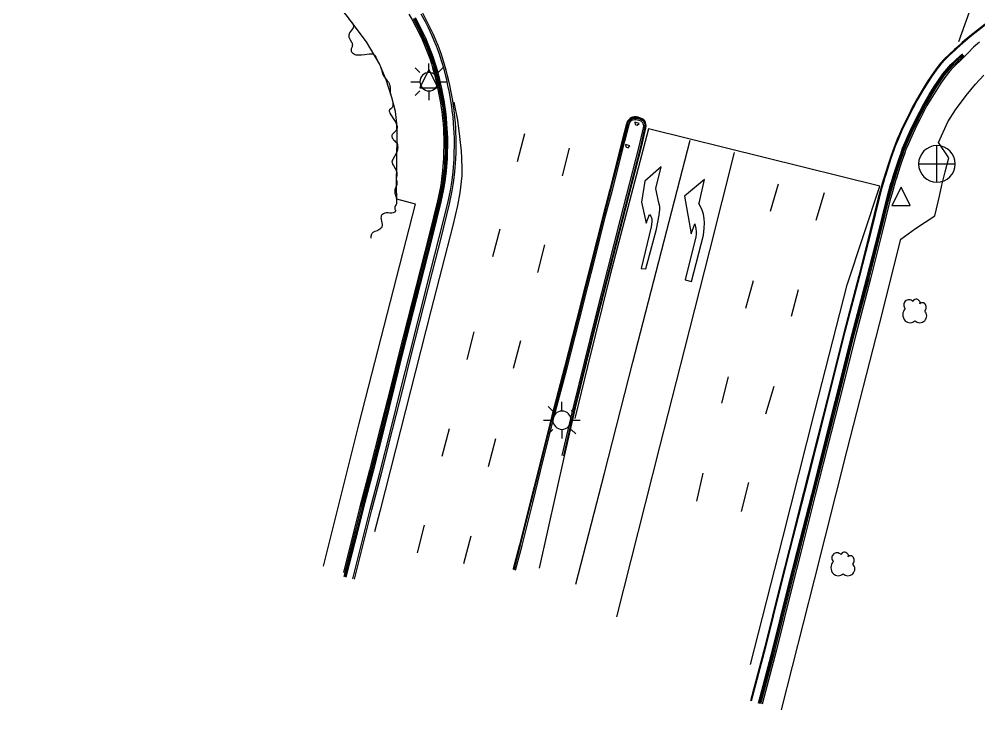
# Model space of a CAD drawing. Header units: metres. Extents: x 585772 to 587013, y 4140825 to 4141582.
# Drawn here: x 586253.6 to 586322.4, y 4141426.4 to 4141475.9 of the extents above; entities that cross this region are included whole.
import ezdxf

# ---------------------------------------------------------------- set-up
doc = ezdxf.new("R2010")
doc.units = ezdxf.units.M
doc.header["$MEASUREMENT"] = 0
for name, color, linetype, lineweight in [('BACK_OF_CURB', 5, 'Continuous', 30), ('BOTTOM_OF_CURB', 3, 'Continuous', 30), ('FOOT_PATH', 2, 'Continuous', 30), ('GUTTER', 30, 'Continuous', 30), ('LIGHT_POLE', 5, 'Continuous', 30), ('MANHOLE', 30, 'Continuous', 30), ('PAINT_STRIPE', 4, 'Continuous', 30), ('SIGN_BOARD', 2, 'Continuous', 30), ('SINGLE_TREE', 3, 'Continuous', 30), ('TOP_OF_CURB', 1, 'Continuous', 30), ('TRAFFIC_SIGNAL', 3, 'Continuous', 30)]:
    doc.layers.add(name, color=color, linetype=linetype, lineweight=lineweight)
doc.layers.add('PAVED_ROAD', color=140, linetype='Continuous', lineweight=30, true_color=0x38a9ff)
doc.layers.add('TREELINE', color=80, linetype='Continuous', lineweight=30, true_color=0x36ff17)

# ---------------------------------------------------------------- blocks, each defined once
blk = doc.blocks.new('SYM205')
at = {"color": 0, "linetype": 'ByBlock', "lineweight": -2}
for p, q in [((-0.25, 0.25), (-0.375, 0.375)), ((0, 0.25), (0, 0.5)), ((0.25, 0.25), (0.375, 0.375)), ((0.25, 0), (0.5, 0)), ((-0.25, -0.25), (-0.375, -0.375)), ((0, -0.25), (0, -0.5)), ((0.25, -0.25), (0.375, -0.375))]:
    blk.add_line(p, q, dxfattribs=at)
at = {"color": 0, "linetype": 'ByBlock', "lineweight": -2, "flags": 128}
blk.add_lwpolyline([(-0.5, 0), (-0.25, 0, 1), (0.25, 0, 1), (-0.25, 0)], format="xyb", dxfattribs=at)
blk = doc.blocks.new('SYM205_1')
at = {"layer": 'LIGHT_POLE', "xscale": 26.246667, "yscale": 26.246667, "zscale": 26.246667}
blk.add_blockref('SYM205', (0, 0), dxfattribs=at)
blk = doc.blocks.new('SYM003')
at = {"layer": 'LIGHT_POLE', "xscale": 0.5, "yscale": 0.5, "zscale": 0.5}
blk.add_blockref('SYM205_1', (0, 0), dxfattribs=at)
blk = doc.blocks.new('SYM203')
at = {"color": 0, "linetype": 'ByBlock', "lineweight": -2}
blk.add_line((-0.5, 0), (0.5, 0), dxfattribs=at)
at = {"color": 0, "linetype": 'ByBlock', "lineweight": -2, "flags": 128}
blk.add_lwpolyline([(0, -0.5, 1), (0, 0.5, 1), (0, -0.5), (0, 0.5)], format="xyb", dxfattribs=at)
blk = doc.blocks.new('SYM203_1')
at = {"layer": 'MANHOLE', "xscale": 26.246667, "yscale": 26.246667, "zscale": 26.246667}
blk.add_blockref('SYM203', (0, 0), dxfattribs=at)
blk = doc.blocks.new('SYM004')
at = {"layer": 'MANHOLE', "xscale": 0.5, "yscale": 0.5, "zscale": 0.5}
blk.add_blockref('SYM203_1', (0, 0), dxfattribs=at)
blk = doc.blocks.new('SYM217')
at = {"layer": 'SINGLE_TREE'}
for centre, radius, start, end in [((-3.999321, 4.74055), 3.690934742593219, 134.999957, 225.000043), ((-3.999317, 4.740554), 3.690934742593219, 39.734283, 135.000043), ((1.220457, 6.480478), 2.460623161728812, 27.885514, 165.419776), ((2.960383, 6.480475), 1.230311580864406, 314.999957, 69.295265), ((-2.259399, -2.219148), 6.151557904322032, 134.999957, 225.000043), ((5.570268, 3.870591), 2.460623161728812, 44.999957, 135.000043), ((4.70031, 3.000626), 3.690934742593219, 314.999957, 45.000043), ((3.830349, -3.08911), 4.921246323457625, 314.999957, 45.000043), ((-3.129355, -3.089116), 4.921246323457625, 224.999957, 315.000043), ((3.830344, -3.089116), 4.921246323457627, 224.999957, 315.000043)]:
    blk.add_arc(centre, radius, start, end, dxfattribs=at)
blk = doc.blocks.new('SYM007')
at = {"layer": 'SINGLE_TREE', "xscale": 0.5, "yscale": 0.5, "zscale": 0.5}
blk.add_blockref('SYM217', (0, 0), dxfattribs=at)
blk = doc.blocks.new('SYM207')
at = {"layer": 'SIGN_BOARD'}
blk.add_3dface([(-1.322683, 1.213682), (-1.067804, -0.602562), (0.487143, -1.125157), (1.787212, 0.168493)], dxfattribs=at)
blk = doc.blocks.new('SYM008')
at = {"layer": 'SIGN_BOARD', "xscale": 0.5, "yscale": 0.5, "zscale": 0.5}
blk.add_blockref('SYM207', (0, 0), dxfattribs=at)
blk = doc.blocks.new('SYM212')
at = {"layer": 'TRAFFIC_SIGNAL'}
blk.add_3dface([(-6.561667, -4.374444), (6.561667, -4.374444), (0, 8.748889)], dxfattribs=at)
blk = doc.blocks.new('SYM009')
at = {"layer": 'TRAFFIC_SIGNAL', "xscale": 0.5, "yscale": 0.5, "zscale": 0.5}
blk.add_blockref('SYM212', (0, 0), dxfattribs=at)

msp = doc.modelspace()

# ---------------------------------------------------------------- linework, layer by layer
at = {"layer": 'BACK_OF_CURB'}
for points in [[(586281.8367, 4141475.962449, -20.816), (586282.12051, 4141475.417474, -20.815), (586282.331041, 4141475.000803, -20.815), (586282.563793, 4141474.507698, -20.811), (586282.735727, 4141474.103976, -20.81), (586282.88471, 4141473.737888, -20.805), (586283.023189, 4141473.377162, -20.801), (586283.113813, 4141473.128481, -20.798), (586283.236095, 4141472.747897, -20.794), (586283.322591, 4141472.454204, -20.79), (586283.442739, 4141472.057017, -20.785), (586283.538913, 4141471.67215, -20.778), (586283.59858, 4141471.417076, -20.776), (586283.679668, 4141471.040241, -20.778), (586283.779319, 4141470.544387, -20.779), (586283.890999, 4141469.953527, -20.779), (586283.950747, 4141469.574087, -20.779), (586283.984571, 4141469.298169, -20.778), (586284.039551, 4141468.821344, -20.773), (586284.073454, 4141468.43781, -20.768), (586284.099526, 4141468.059595, -20.763), (586284.10995, 4141467.809312, -20.759), (586284.127444, 4141467.330576, -20.753), (586284.135156, 4141466.819584, -20.748), (586284.119502, 4141466.428053, -20.745), (586284.104552, 4141465.92215, -20.742), (586284.091369, 4141465.659357, -20.741), (586284.070625, 4141465.345472, -20.74), (586284.039423, 4141465.064525, -20.74), (586283.973124, 4141464.465973, -20.741), (586283.930348, 4141464.17319, -20.742), (586283.857492, 4141463.777509, -20.742), (586283.67006, 4141462.874485, -20.743), (586283.066384, 4141460.432237, -20.736), (586282.445646, 4141458.009573, -20.728), (586280.903518, 4141451.923297, -20.705), (586280.344121, 4141449.681335, -20.69), (586279.598637, 4141446.683417, -20.683), (586278.804594, 4141443.569069, -20.663), (586278.120278, 4141440.957858, -20.66), (586277.712255, 4141439.320263, -20.653), (586276.862194, 4141435.977924, -20.634332)], [(586306.741533, 4141426.8713, -20.498), (586307.766697, 4141430.748125, -20.529), (586308.86395, 4141435.198658, -20.565), (586309.505983, 4141437.734856, -20.601), (586310.545905, 4141441.824513, -20.609), (586312.231023, 4141448.472565, -20.642), (586313.445151, 4141453.33365, -20.672), (586314.498239, 4141457.337949, -20.676), (586315.323037, 4141460.593482, -20.681), (586315.903748, 4141462.926938, -20.684), (586316.080013, 4141463.584984, -20.705), (586316.199911, 4141464.029352, -20.708), (586316.308837, 4141464.367173, -20.709), (586316.388807, 4141464.620984, -20.703), (586316.611145, 4141465.336567, -20.706), (586316.754397, 4141465.771292, -20.693), (586316.941545, 4141466.294578, -20.697), (586317.050959, 4141466.608692, -20.706), (586317.226826, 4141467.036665, -20.706), (586317.369887, 4141467.370624, -20.709), (586317.566941, 4141467.800869, -20.708), (586317.720161, 4141468.115656, -20.711), (586317.91452, 4141468.518243, -20.715), (586318.048841, 4141468.778777, -20.72), (586318.255297, 4141469.195688, -20.723), (586318.565169, 4141469.777552, -20.731), (586318.955416, 4141470.437216, -20.742), (586319.309143, 4141471.015864, -20.751), (586319.556618, 4141471.387242, -20.754), (586319.917836, 4141471.905537, -20.765), (586320.185401, 4141472.234272, -20.773), (586320.482002, 4141472.559265, -20.783), (586320.755826, 4141472.823765, -20.793), (586321.147791, 4141473.182498, -20.86201), (586321.293783, 4141473.317532, -20.880767)], [(586289.17894, 4141436.430174, -20.298961), (586289.639977, 4141438.208601, -20.306548), (586290.40029, 4141441.259524, -20.3143), (586290.970772, 4141443.520409, -20.322492), (586291.951056, 4141447.43778, -20.340784), (586292.87216, 4141450.938038, -20.357), (586293.733969, 4141454.313243, -20.371), (586294.347181, 4141456.773113, -20.378), (586294.804152, 4141458.53563, -20.383669), (586295.622712, 4141461.826596, -20.38754), (586296.112204, 4141463.665105, -20.38731), (586297.005473, 4141467.168142, -20.389352), (586297.307981, 4141468.364273, -20.39), (586297.335407, 4141468.45394, -20.389), (586297.364162, 4141468.515073, -20.385266), (586297.443174, 4141468.611212, -20.375), (586297.507299, 4141468.673422, -20.368), (586297.557558, 4141468.700134, -20.359), (586297.589494, 4141468.709719, -20.354), (586297.68513, 4141468.73098, -20.342), (586297.741449, 4141468.73098, -20.334), (586297.809625, 4141468.72438, -20.324), (586297.914581, 4141468.706504, -20.312), (586298.012457, 4141468.673864, -20.298), (586298.115806, 4141468.637796, -20.284), (586298.187433, 4141468.602991, -20.273), (586298.231687, 4141468.571366, -20.262), (586298.253117, 4141468.544209, -20.256), (586298.285066, 4141468.496264, -20.248), (586298.301295, 4141468.447557, -20.243), (586298.323447, 4141468.374422, -20.234), (586298.333639, 4141468.303048, -20.229), (586298.334603, 4141468.272616, -20.226), (586298.318545, 4141468.136223, -20.224), (586298.01682, 4141466.796148, -20.21517), (586296.677141, 4141461.587667, -20.191475), (586294.868799, 4141454.52856, -20.160072), (586293.291029, 4141448.118338, -20.13464), (586292.499824, 4141444.645816, -20.123)]]:
    msp.add_polyline3d(points, dxfattribs=at)
at = {"layer": 'BOTTOM_OF_CURB'}
for points in [[(586281.977212, 4141476.039037, -20.961), (586282.262873, 4141475.490507, -20.955), (586282.474816, 4141475.071042, -20.95), (586282.709796, 4141474.573216, -20.948), (586282.883439, 4141474.165481, -20.943), (586283.03351, 4141473.79672, -20.942506), (586283.17305, 4141473.433228, -20.945), (586283.265199, 4141473.180364, -20.944), (586283.389024, 4141472.794977, -20.944), (586283.475907, 4141472.499969, -20.941), (586283.597017, 4141472.099601, -20.939), (586283.694432, 4141471.709769, -20.937), (586283.754699, 4141471.45213, -20.935), (586283.836317, 4141471.072834, -20.929334), (586283.936364, 4141470.575008, -20.925), (586284.048671, 4141469.980835, -20.916), (586284.109226, 4141469.596271, -20.912), (586284.143452, 4141469.317067, -20.910868), (586284.198742, 4141468.837555, -20.911777), (586284.232968, 4141468.450357, -20.91), (586284.259297, 4141468.068427, -20.907), (586284.269828, 4141467.815563, -20.905), (586284.2874, 4141467.334705, -20.899885), (586284.295204, 4141466.817594, -20.891749), (586284.279407, 4141466.422494, -20.887), (586284.264433, 4141465.915778, -20.885), (586284.251104, 4141465.650073, -20.882), (586284.230042, 4141465.331359, -20.878), (586284.198448, 4141465.046887, -20.876), (586284.131846, 4141464.445594, -20.872), (586284.088239, 4141464.147129, -20.871), (586284.01452, 4141463.74676, -20.871), (586283.826109, 4141462.839018, -20.872599), (586283.221546, 4141460.393183, -20.870345), (586282.600692, 4141457.970067, -20.863941), (586281.058689, 4141451.88428, -20.844), (586280.499377, 4141449.642663, -20.837), (586279.753794, 4141446.644347, -20.826129), (586278.959503, 4141443.529023, -20.813248), (586278.275297, 4141440.918234, -20.801231), (586277.867414, 4141439.281203, -20.794022), (586277.018017, 4141435.941474, -20.784552)], [(586306.58685, 4141426.912204, -20.648), (586307.611671, 4141430.78773, -20.679), (586308.708721, 4141435.237441, -20.715), (586309.350896, 4141437.774204, -20.751), (586310.390824, 4141441.863884, -20.759), (586312.075859, 4141448.511607, -20.792), (586313.29016, 4141453.373384, -20.822), (586314.343317, 4141457.377944, -20.826), (586315.167854, 4141460.632449, -20.831), (586315.748828, 4141462.96696, -20.834), (586315.925499, 4141463.626524, -20.855), (586316.046444, 4141464.074769, -20.858), (586316.156394, 4141464.415765, -20.859), (586316.236107, 4141464.668763, -20.853), (586316.458756, 4141465.385345, -20.856), (586316.603065, 4141465.823278, -20.843), (586316.790667, 4141466.347835, -20.847), (586316.901304, 4141466.665457, -20.856), (586317.079285, 4141467.098577, -20.856), (586317.223594, 4141467.435449, -20.859), (586317.422255, 4141467.869203, -20.858), (586317.576185, 4141468.18545, -20.861), (586317.771346, 4141468.589695, -20.865), (586317.906035, 4141468.850943, -20.87), (586318.112964, 4141469.268809, -20.873), (586318.425633, 4141469.855928, -20.881), (586318.818299, 4141470.519679, -20.892), (586319.174261, 4141471.101985, -20.901), (586319.424397, 4141471.477356, -20.904), (586319.78998, 4141472.001913, -20.915), (586320.064168, 4141472.338785, -20.923), (586320.367217, 4141472.670844, -20.933), (586320.646215, 4141472.940341, -20.943), (586321.039457, 4141473.300243, -20.959), (586321.185141, 4141473.434992, -20.965)], [(586289.036869, 4141436.519738, -20.449175), (586289.484907, 4141438.248022, -20.456548), (586290.245095, 4141441.298442, -20.4643), (586290.815596, 4141443.559402, -20.472492), (586291.796077, 4141447.477561, -20.490784), (586292.717278, 4141450.97819, -20.507), (586293.57883, 4141454.352386, -20.521), (586294.192114, 4141456.812543, -20.528), (586294.649074, 4141458.575019, -20.533669), (586295.46776, 4141461.866491, -20.53754), (586295.957373, 4141463.705456, -20.53731), (586296.850395, 4141467.207525, -20.539352), (586297.153828, 4141468.407312, -20.54), (586297.185751, 4141468.511684, -20.539), (586297.227877, 4141468.60124, -20.535266), (586297.325291, 4141468.71977, -20.525), (586297.412174, 4141468.804058, -20.518), (586297.496425, 4141468.848836, -20.509), (586297.549081, 4141468.86464, -20.504), (586297.667559, 4141468.89098, -20.492), (586297.749176, 4141468.89098, -20.484), (586297.830794, 4141468.883078, -20.474), (586297.95355, 4141468.862171, -20.462), (586298.064128, 4141468.825295, -20.448), (586298.17734, 4141468.785785, -20.434), (586298.269489, 4141468.741007, -20.423), (586298.343208, 4141468.688327, -20.412), (586298.3827, 4141468.638281, -20.406), (586298.430091, 4141468.567163, -20.398), (586298.453787, 4141468.496045, -20.393), (586298.480115, 4141468.409123, -20.384), (586298.493279, 4141468.316933, -20.379), (586298.494901, 4141468.265758, -20.376), (586298.476471, 4141468.109223, -20.374), (586298.17238, 4141466.758639, -20.36517), (586296.832117, 4141461.547886, -20.341475), (586295.023981, 4141454.489586, -20.310072), (586293.446723, 4141448.081443, -20.28464), (586292.655826, 4141444.610272, -20.273)]]:
    msp.add_polyline3d(points, dxfattribs=at)
at = {"layer": 'FOOT_PATH'}
for points in [[(586275.409546, 4141436.720594, -20.607), (586277.969811, 4141446.945045, -20.632943), (586280.218893, 4141455.696706, -20.654435), (586281.995784, 4141462.665768, -20.67454), (586280.671345, 4141463.016792, -20.675594), (586280.631533, 4141463.913701, -20.677875), (586280.702085, 4141467.654599, -20.699073), (586280.661945, 4141468.445129, -20.704431), (586280.56032, 4141469.315505, -20.71), (586280.31339, 4141470.303667, -20.716281), (586279.893608, 4141471.563574, -20.725058), (586279.424441, 4141472.724664, -20.738), (586278.486105, 4141474.305723, -20.751373), (586277.029216, 4141476.232639, -20.765916), (586276.263732, 4141477.146689, -20.771303), (586274.714244, 4141478.578641, -20.78), (586273.588947, 4141479.316233, -20.784), (586271.934513, 4141480.329099, -20.79), (586270.84339, 4141480.775316, -20.79), (586262.226291, 4141483.180873, -20.777), (586253.609193, 4141485.586429, -20.764)], [(586281.537784, 4141476.290442, -20.815), (586281.751242, 4141475.915868, -20.817), (586282.033925, 4141475.373056, -20.817), (586282.243598, 4141474.958084, -20.814), (586282.474994, 4141474.46785, -20.809), (586282.645889, 4141474.066568, -20.804), (586282.794211, 4141473.702107, -20.798), (586282.932043, 4141473.343062, -20.795), (586283.02174, 4141473.096926, -20.794), (586283.143084, 4141472.719263, -20.789), (586283.229344, 4141472.42637, -20.788), (586283.348906, 4141472.031118, -20.784), (586283.444326, 4141471.64927, -20.781), (586283.503628, 4141471.395757, -20.778394), (586283.584394, 4141471.020418, -20.778), (586283.683804, 4141470.525763, -20.778), (586283.795104, 4141469.936918, -20.777), (586283.854361, 4141469.560594, -20.777), (586283.88794, 4141469.286675, -20.773), (586283.942731, 4141468.811485, -20.769), (586283.976437, 4141468.430179, -20.763), (586284.002353, 4141468.054223, -20.758), (586284.012712, 4141467.805511, -20.754), (586284.030159, 4141467.328064, -20.749), (586284.037815, 4141466.820795, -20.745), (586284.022247, 4141466.431434, -20.742), (586284.007312, 4141465.926025, -20.74), (586283.994218, 4141465.665004, -20.739), (586283.973669, 4141465.354055, -20.737), (586283.942704, 4141465.075252, -20.737), (586283.87659, 4141464.478367, -20.737), (586283.834319, 4141464.18904, -20.737), (586283.761988, 4141463.796211, -20.737), (586283.575152, 4141462.896057, -20.735), (586282.972014, 4141460.455989, -20.73), (586282.351347, 4141458.0336, -20.722), (586280.809144, 4141451.947026, -20.697843), (586280.249695, 4141449.704856, -20.688292), (586279.50427, 4141446.70718, -20.675138), (586278.710379, 4141443.593425, -20.66175), (586278.025995, 4141440.981957, -20.653424), (586277.617887, 4141439.34402, -20.648), (586276.835768, 4141436.26882, -20.631)], [(586322.415711, 4141474.279506, -20.937083), (586321.991773, 4141473.909705, -20.920873), (586321.599464, 4141473.517039, -20.900065), (586321.341125, 4141473.250313, -20.882305), (586321.194976, 4141473.113876, -20.87), (586321.071429, 4141472.992886, -20.858), (586320.947881, 4141472.871895, -20.845288), (586320.824334, 4141472.750905, -20.835407), (586320.553742, 4141472.489528, -20.820762), (586320.261172, 4141472.168952, -20.807374), (586319.997746, 4141471.845302, -20.795123), (586319.639255, 4141471.330921, -20.78181), (586319.393444, 4141470.962039, -20.775), (586319.041115, 4141470.385677, -20.765), (586318.652378, 4141469.728567, -20.755), (586318.344255, 4141469.149987, -20.745), (586318.138096, 4141468.733673, -20.739), (586318.004004, 4141468.473585, -20.733), (586317.810145, 4141468.072036, -20.728), (586317.65737, 4141467.75816, -20.726), (586317.461321, 4141467.330109, -20.722), (586317.319039, 4141466.99797, -20.722), (586317.144494, 4141466.573213, -20.723), (586317.035843, 4141466.261293, -20.722), (586316.84898, 4141465.738801, -20.724), (586316.706388, 4141465.30608, -20.722), (586316.484245, 4141464.591123, -20.714), (586316.404115, 4141464.336803, -20.71), (586316.295828, 4141464.000966, -20.706), (586316.176584, 4141463.559022, -20.701094), (586316.000573, 4141462.901924, -20.69731), (586315.420026, 4141460.569127, -20.688485), (586314.595065, 4141457.312951, -20.673885), (586313.542021, 4141453.308816, -20.659007), (586312.328, 4141448.448163, -20.636438), (586310.64283, 4141441.799905, -20.600367), (586309.602912, 4141437.710264, -20.576), (586308.960968, 4141435.174419, -20.562), (586307.863589, 4141430.723372, -20.541), (586306.83821, 4141426.845736, -20.521)], [(586308.233707, 4141426.429667, -20.557), (586310.584144, 4141435.735359, -20.570972), (586312.934581, 4141445.041052, -20.589828), (586315.242499, 4141454.061779, -20.607695), (586316.777575, 4141460.162198, -20.615958), (586317.817751, 4141460.914223, -20.61696), (586319.225038, 4141461.831802, -20.618208), (586319.547806, 4141463.244007, -20.622588), (586319.72256, 4141464.027293, -20.625508), (586319.966045, 4141464.989603, -20.633455), (586320.207936, 4141465.977765, -20.645692), (586319.466705, 4141467.085831, -20.67), (586320.139437, 4141468.561291, -20.711587), (586320.689738, 4141469.422403, -20.732), (586321.465805, 4141470.452915, -20.75572), (586322.12899, 4141471.257561, -20.772262), (586322.721623, 4141471.906924, -20.785574)]]:
    msp.add_polyline3d(points, dxfattribs=at)
at = {"layer": 'GUTTER'}
for points in [[(586277.508135, 4141435.826827, -20.760193), (586278.355444, 4141439.158344, -20.776), (586278.762885, 4141440.793605, -20.784), (586279.446743, 4141443.403065, -20.792), (586280.241816, 4141446.521456, -20.802591), (586280.987711, 4141449.521024, -20.812151), (586281.546752, 4141451.761559, -20.819496), (586283.088366, 4141457.845808, -20.836), (586283.709584, 4141460.270346, -20.84), (586284.316935, 4141462.72746, -20.843), (586284.508427, 4141463.650044, -20.844), (586284.584861, 4141464.065158, -20.845), (586284.631078, 4141464.381495, -20.844514), (586284.698636, 4141464.991409, -20.848), (586284.731461, 4141465.286969, -20.851), (586284.753527, 4141465.620872, -20.854), (586284.767315, 4141465.895736, -20.856), (586284.782365, 4141466.405008, -20.862), (586284.798611, 4141466.811334, -20.864), (586284.790516, 4141467.347692, -20.867), (586284.7727, 4141467.835223, -20.873), (586284.761831, 4141468.096208, -20.873), (586284.734697, 4141468.489822, -20.878), (586284.699452, 4141468.888543, -20.884), (586284.643188, 4141469.376507, -20.887), (586284.607694, 4141469.666048, -20.889), (586284.544601, 4141470.066729, -20.894), (586284.430325, 4141470.671323, -20.899), (586284.329031, 4141471.175351, -20.901), (586284.245748, 4141471.562387, -20.903), (586284.183594, 4141471.828092, -20.905), (586284.082277, 4141472.23354, -20.908), (586283.95814, 4141472.643915, -20.91), (586283.870038, 4141472.94306, -20.912), (586283.74136, 4141473.343553, -20.915), (586283.644415, 4141473.609577, -20.918), (586283.501536, 4141473.981768, -20.921), (586283.348043, 4141474.358935, -20.924), (586283.169025, 4141474.779292, -20.926), (586282.927037, 4141475.291966, -20.927), (586282.710654, 4141475.720217, -20.93), (586282.419168, 4141476.279934, -20.93)], [(586322.851217, 4141475.515238, -20.975122), (586321.750613, 4141474.654126, -20.9439), (586321.214422, 4141474.202395, -20.926616), (586320.817728, 4141473.83222, -20.909), (586320.67309, 4141473.698439, -20.901689), (586320.275526, 4141473.334581, -20.888), (586319.979033, 4141473.048185, -20.875), (586319.654175, 4141472.692229, -20.863436), (586319.357592, 4141472.327842, -20.855), (586318.977249, 4141471.782107, -20.842), (586318.718114, 4141471.39323, -20.836), (586318.354589, 4141470.798553, -20.828), (586317.953749, 4141470.120984, -20.823), (586317.631615, 4141469.516095, -20.814), (586317.423086, 4141469.094996, -20.807854), (586317.287154, 4141468.831337, -20.807), (586317.089283, 4141468.421479, -20.808), (586316.932951, 4141468.100297, -20.811), (586316.728854, 4141467.654674, -20.812), (586316.580326, 4141467.307954, -20.813), (586316.395192, 4141466.857427, -20.813359), (586316.280422, 4141466.52794, -20.815949), (586316.091283, 4141465.999085, -20.824848), (586315.943399, 4141465.550306, -20.83), (586315.7197, 4141464.830342, -20.833), (586315.640854, 4141464.580095, -20.835), (586315.527442, 4141464.228362, -20.832557), (586315.402959, 4141463.767003, -20.826), (586315.224913, 4141463.102308, -20.82242), (586314.643052, 4141460.764231, -20.815329), (586313.819395, 4141457.513202, -20.806499), (586312.766007, 4141453.50776, -20.801), (586311.551121, 4141448.643641, -20.799), (586309.866368, 4141441.997032, -20.793), (586308.82642, 4141437.907271, -20.789), (586308.183761, 4141435.368599, -20.787), (586307.087396, 4141430.921666, -20.782998), (586306.063737, 4141427.050533, -20.777)]]:
    msp.add_polyline3d(points, dxfattribs=at)
at = {"layer": 'PAINT_STRIPE', "extrusion": (0.0011108820579383, 0.0042389704237816, 0.9999903984893053), "elevation": 18186.082084, "flags": 128}
msp.add_lwpolyline([(586289.464555, 4141427.811165), (586288.943904, 4141425.824452)], dxfattribs=at)
at = {"layer": 'PAINT_STRIPE', "extrusion": (-0.968579927934947, 0.248702479283044, 6.0078197e-09), "elevation": 462113.142733, "flags": 128}
msp.add_lwpolyline([(-4157123.870077, -20.350776), (-4157132.087697, -20.385151), (-4157140.305317, -20.415464), (-4157148.522938, -20.441776), (-4157156.740558, -20.464776)], dxfattribs=at)
at = {"layer": 'PAINT_STRIPE', "extrusion": (0.0007405919891808, 0.0028259953567694, 0.9999957326277693), "elevation": 12117.28561, "flags": 128}
msp.add_lwpolyline([(586292.876363, 4141448.973609), (586292.355717, 4141446.986906)], dxfattribs=at)
at = {"layer": 'PAINT_STRIPE', "extrusion": (0.7517214957370604, -0.1886719131226402, 0.6319158979211391), "elevation": -340653.390527, "flags": 128}
msp.add_lwpolyline([(4159606.181412, 277720.660561), (4159598.925764, 277720.688069), (4159591.670116, 277720.716221), (4159584.414468, 277720.744946), (4159571.849885, 277720.80378)], dxfattribs=at)
at = {"layer": 'PAINT_STRIPE', "extrusion": (0.002333709331117, 0.0079907638260315, 0.999965350146811), "elevation": 34441.156669, "flags": 128}
msp.add_lwpolyline([(586306.431619, 4141321.11175), (586305.859105, 4141319.151497)], dxfattribs=at)
at = {"layer": 'PAINT_STRIPE', "extrusion": (0.013538794209424, 0.0453934880506494, 0.9988774360720892), "elevation": 195912.825019, "flags": 128}
msp.add_lwpolyline([(621828.809761, -4131637.422895), (621828.809761, -4131635.332942)], dxfattribs=at)
at = {"layer": 'PAINT_STRIPE', "extrusion": (0.0006171607957107, 0.0023549992013655, 0.9999970365412657), "elevation": 10094.22109, "flags": 128}
msp.add_lwpolyline([(586287.949097, 4141448.57766), (586287.428453, 4141446.590959)], dxfattribs=at)
at = {"layer": 'PAINT_STRIPE', "extrusion": (0.0002468649327669, 0.0009420020254985, 0.9999995258448322), "elevation": 4025.338236, "flags": 128}
msp.add_lwpolyline([(586291.244269, 4141457.797673), (586290.723627, 4141455.810977)], dxfattribs=at)
at = {"layer": 'PAINT_STRIPE', "extrusion": (0.0013360555709609, 0.0046782795972351, 0.9999881642577182), "elevation": 20137.667482, "flags": 128}
msp.add_lwpolyline([(586305.709572, 4141408.277445), (586305.145147, 4141406.301099)], dxfattribs=at)
at = {"layer": 'PAINT_STRIPE', "extrusion": (0.004650789912151, 0.0178138209700315, 0.9998305046034756), "elevation": 76481.52237, "flags": 128}
msp.add_lwpolyline([(478880.574549, -4154545.077036), (478880.574549, -4154543.121675)], dxfattribs=at)
at = {"layer": 'PAINT_STRIPE', "extrusion": (0.0006171607956122, 0.002354999201421, 0.9999970365412659), "elevation": 10094.225654, "flags": 128}
msp.add_lwpolyline([(586286.096349, 4141441.234855), (586285.575705, 4141439.248154)], dxfattribs=at)
at = {"layer": 'PAINT_STRIPE', "extrusion": (0.0007405919886486, 0.0028259953558237, 0.9999957326277725), "elevation": 12117.275967, "flags": 128}
msp.add_lwpolyline([(586289.374212, 4141435.15696), (586288.853566, 4141433.170257)], dxfattribs=at)
at = {"layer": 'PAINT_STRIPE', "extrusion": (0.000878791308929, 0.0034869298165934, 0.9999935345022434), "elevation": 14935.644859, "flags": 128}
msp.add_lwpolyline([(586304.190666, 4141423.39207), (586303.714941, 4141421.504467)], dxfattribs=at)
at = {"layer": 'PAINT_STRIPE', "extrusion": (0.0001379285734964, 0.0004605884951162, 0.9999998844169669), "elevation": 1967.754628, "flags": 128}
msp.add_lwpolyline([(586307.685995, 4141449.141717), (586307.089331, 4141447.14926)], dxfattribs=at)
at = {"layer": 'PAINT_STRIPE', "extrusion": (0.0016045906792696, 0.0061228934098757, 0.9999799675318717), "elevation": 26277.678779, "flags": 128}
msp.add_lwpolyline([(586283.688948, 4141363.297024), (586283.168286, 4141361.310291)], dxfattribs=at)
at = {"layer": 'PAINT_STRIPE', "extrusion": (0.0011108820579386, 0.004238970423783, 0.9999903984893053), "elevation": 18186.128132, "flags": 128}
msp.add_lwpolyline([(586287.39364, 4141405.954137), (586286.872989, 4141403.967424)], dxfattribs=at)
at = {"layer": 'PAINT_STRIPE', "extrusion": (0.0008864508425833, 0.0037578224908021, 0.999992546459738), "elevation": 16062.015726, "flags": 128}
msp.add_lwpolyline([(586302.390803, 4141412.278504), (586301.915077, 4141410.261833)], dxfattribs=at)
at = {"layer": 'PAINT_STRIPE', "extrusion": (0.0010516468143704, 0.0040514307595347, 0.9999912399355199), "elevation": 17374.753264, "flags": 128}
msp.add_lwpolyline([(586305.565944, 4141406.306264), (586305.025712, 4141404.225057)], dxfattribs=at)
at = {"layer": 'PAINT_STRIPE', "extrusion": (0.0019748604701264, 0.0075357911001203, 0.999969655428913), "elevation": 32346.176228, "flags": 128}
msp.add_lwpolyline([(586281.533254, 4141313.505324), (586281.012582, 4141311.518573)], dxfattribs=at)
at = {"layer": 'PAINT_STRIPE', "extrusion": (0.0009874527078496, 0.0037679813030673, 0.999992413598248), "elevation": 16163.189092, "flags": 128}
msp.add_lwpolyline([(586285.708043, 4141407.375528), (586285.187394, 4141405.388819)], dxfattribs=at)
at = {"layer": 'PAINT_STRIPE'}
for points in [[(586329.635826, 4141500.339042, -20.945), (586327.057461, 4141492.563401, -20.831), (586324.479097, 4141484.78776, -20.811), (586321.900732, 4141477.012119, -20.903), (586320.906837, 4141474.30085, -20.908)], [(586284.745848, 4141469.969777, -20.877), (586285.005017, 4141468.691792, -20.859), (586285.168293, 4141467.522708, -20.846), (586285.281175, 4141466.474046, -20.838), (586285.297302, 4141465.990048, -20.836), (586285.321491, 4141465.199519, -20.831742), (586285.312546, 4141464.699892, -20.827), (586285.239978, 4141463.893229, -20.815), (586285.175474, 4141463.473765, -20.810412), (586285.00615, 4141462.578369, -20.805), (586284.671247, 4141461.142275, -20.802), (586283.098667, 4141455.019128, -20.784999), (586281.282757, 4141447.871727, -20.76225), (586279.466847, 4141440.724325, -20.742), (586279.067727, 4141439.181583, -20.738)], [(586306.017358, 4141429.685634, -20.657), (586308.321748, 4141438.75496, -20.692248), (586310.626137, 4141447.824287, -20.731731), (586312.930527, 4141456.893613, -20.776), (586315.268594, 4141463.951472, -20.814), (586306.982536, 4141466.005768, -20.554), (586298.696479, 4141468.060064, -20.382), (586295.947489, 4141457.610377, -20.323), (586294.320394, 4141451.038849, -20.305008), (586293.417334, 4141447.312067, -20.294)]]:
    msp.add_polyline3d(points, dxfattribs=at)
for points in [[(586299.215496, 4141463.787012, -20.408942), (586299.605977, 4141465.342718, -20.400197), (586298.428774, 4141464.31019, -20.396737), (586298.193938, 4141462.810806, -20.396579), (586298.524523, 4141461.310413, -20.397), (586298.766414, 4141461.91541, -20.402), (586298.871233, 4141461.810544, -20.405), (586298.935737, 4141461.616945, -20.409), (586298.948336, 4141461.404692, -20.411), (586298.883832, 4141461.041693, -20.411), (586298.174285, 4141458.065108, -20.417), (586298.504869, 4141458.024774, -20.418917), (586299.27892, 4141460.864227, -20.425), (586299.453283, 4141461.869027, -20.425), (586299.509724, 4141462.288491, -20.425), (586299.501661, 4141462.498224, -20.423), (586299.421031, 4141462.861222, -20.417)], [(586302.345543, 4141462.83112, -20.482), (586302.712432, 4141464.421726, -20.484554), (586301.277212, 4141463.235932, -20.484238), (586301.760994, 4141460.538149, -20.483), (586302.026066, 4141461.2465, -20.48), (586302.100145, 4141460.918793, -20.483), (586302.124335, 4141460.684861, -20.484), (586302.124335, 4141460.507395, -20.485), (586302.084019, 4141460.321863, -20.486), (586301.323575, 4141457.239906, -20.477575), (586301.775104, 4141457.126974, -20.477624), (586302.629786, 4141460.442358, -20.489), (586302.689503, 4141460.948539, -20.492), (586302.705629, 4141461.335737, -20.493), (586302.689503, 4141461.618069, -20.495), (586302.633061, 4141461.948801, -20.493), (586302.520179, 4141462.303732, -20.488547), (586302.316299, 4141462.701302, -20.481821)]]:
    msp.add_polyline3d(points, close=True, dxfattribs=at)
at = {"layer": 'PAVED_ROAD'}
for points in [[(586277.630351, 4141435.795744, -20.760193), (586278.477735, 4141439.127558, -20.776), (586278.885066, 4141440.762375, -20.784), (586279.568837, 4141443.371503, -20.792), (586280.364106, 4141446.490662, -20.802591), (586281.110079, 4141449.490543, -20.812151), (586281.669052, 4141451.730807, -20.819496), (586283.210568, 4141457.814671, -20.836), (586283.831877, 4141460.239565, -20.84), (586284.439927, 4141462.699506, -20.843), (586284.632191, 4141463.625809, -20.844), (586284.709306, 4141464.044617, -20.845), (586284.756177, 4141464.365433, -20.844514), (586284.823974, 4141464.977508, -20.848), (586284.857108, 4141465.275845, -20.851), (586284.879426, 4141465.613554, -20.854), (586284.893329, 4141465.890714, -20.856), (586284.908398, 4141466.400626, -20.862), (586284.924756, 4141466.809765, -20.864), (586284.916588, 4141467.350947, -20.867), (586284.898711, 4141467.840149, -20.873), (586284.887757, 4141468.103169, -20.873), (586284.860422, 4141468.499711, -20.878), (586284.824921, 4141468.90132, -20.884), (586284.768413, 4141469.391402, -20.887), (586284.732601, 4141469.683533, -20.889), (586284.668873, 4141470.088252, -20.894), (586284.554103, 4141470.695457, -20.899), (586284.452497, 4141471.20104, -20.901), (586284.368796, 4141471.590015, -20.903), (586284.306169, 4141471.857742, -20.905), (586284.203875, 4141472.267103, -20.908), (586284.078979, 4141472.679986, -20.91), (586283.990572, 4141472.980167, -20.912), (586283.860677, 4141473.384445, -20.915), (586283.762531, 4141473.653767, -20.918), (586283.618815, 4141474.028137, -20.921), (586283.464465, 4141474.407411, -20.924), (586283.2841, 4141474.830931, -20.926), (586283.040355, 4141475.347326, -20.927), (586282.822861, 4141475.777779, -20.93), (586282.529914, 4141476.340298, -20.93)], [(586322.813281, 4141475.563717, -20.975122), (586321.711803, 4141474.701921, -20.9439), (586321.173566, 4141474.248466, -20.926616), (586320.775829, 4141473.877319, -20.909), (586320.63141, 4141473.74374, -20.901689), (586320.233354, 4141473.379432, -20.888), (586319.934871, 4141473.091113, -20.875), (586319.607532, 4141472.732439, -20.863436), (586319.308401, 4141472.364921, -20.855), (586318.926379, 4141471.816777, -20.842), (586318.66622, 4141471.426364, -20.836), (586318.301835, 4141470.830279, -20.828), (586317.900064, 4141470.151138, -20.823), (586317.576854, 4141469.544227, -20.814), (586317.368143, 4141469.122761, -20.807854), (586317.232069, 4141468.858828, -20.807), (586317.033891, 4141468.448331, -20.808), (586316.877286, 4141468.126588, -20.811), (586316.67257, 4141467.679614, -20.812), (586316.523562, 4141467.331774, -20.813), (586316.337614, 4141466.879266, -20.813359), (586316.222374, 4141466.54843, -20.815949), (586316.03306, 4141466.019086, -20.824848), (586315.88477, 4141465.569072, -20.83), (586315.660951, 4141464.848724, -20.833), (586315.582203, 4141464.59879, -20.835), (586315.468397, 4141464.245835, -20.832557), (586315.343512, 4141463.782985, -20.826), (586315.165309, 4141463.117706, -20.82242), (586314.583348, 4141460.779223, -20.815329), (586313.759791, 4141457.52859, -20.806499), (586312.706376, 4141453.523047, -20.801), (586311.491424, 4141448.658662, -20.799), (586309.806703, 4141442.01218, -20.793), (586308.766753, 4141437.92241, -20.789), (586308.124038, 4141435.38352, -20.787), (586307.027751, 4141430.936904, -20.782998), (586306.004225, 4141427.06627, -20.777)], [(586290.900521, 4141436.575155, -20.334), (586292.684776, 4141444.603675, -20.296), (586293.475616, 4141448.074596, -20.271), (586295.05278, 4141454.482354, -20.278), (586296.860877, 4141461.540503, -20.32), (586298.201248, 4141466.751678, -20.373065), (586298.505779, 4141468.104212, -20.385), (586298.524649, 4141468.264485, -20.388), (586298.522905, 4141468.31951, -20.391), (586298.509189, 4141468.415563, -20.395), (586298.482086, 4141468.505043, -20.4), (586298.457005, 4141468.58032, -20.403), (586298.406748, 4141468.655739, -20.41), (586298.363904, 4141468.710032, -20.414), (586298.284717, 4141468.76662, -20.425), (586298.188759, 4141468.813248, -20.436), (586298.073717, 4141468.853397, -20.452), (586297.960781, 4141468.891059, -20.464), (586297.834722, 4141468.912529, -20.48), (586297.75061, 4141468.920673, -20.489), (586297.664298, 4141468.920673, -20.498), (586297.541582, 4141468.89339, -20.511), (586297.48508, 4141468.876432, -20.517), (586297.394521, 4141468.828302, -20.526), (586297.303415, 4141468.739916, -20.534), (586297.202585, 4141468.617231, -20.541), (586297.157979, 4141468.5224, -20.543), (586297.125221, 4141468.415299, -20.543), (586296.821616, 4141467.214833, -20.543617), (586295.92864, 4141463.712944, -20.54), (586295.439004, 4141461.873895, -20.538383), (586294.620295, 4141458.582328, -20.531), (586294.163337, 4141456.81986, -20.529), (586293.55004, 4141454.35965, -20.523), (586292.688536, 4141450.985641, -20.509), (586291.767316, 4141447.484944, -20.49402), (586290.786798, 4141443.566639, -20.472905), (586290.216294, 4141441.305664, -20.463519), (586289.45613, 4141438.255338, -20.455027), (586289.010504, 4141436.536359, -20.448)]]:
    msp.add_polyline3d(points, dxfattribs=at)
at = {"layer": 'TOP_OF_CURB'}
for points in [[(586281.906956, 4141476.000743, -20.816), (586282.191692, 4141475.45399, -20.815), (586282.402929, 4141475.035923, -20.815), (586282.636794, 4141474.540457, -20.811), (586282.809583, 4141474.134728, -20.81), (586282.95911, 4141473.767304, -20.805), (586283.098119, 4141473.405195, -20.801), (586283.189506, 4141473.154423, -20.798), (586283.312559, 4141472.771437, -20.794), (586283.399249, 4141472.477086, -20.79), (586283.519878, 4141472.078309, -20.785), (586283.616672, 4141471.690959, -20.778), (586283.676639, 4141471.434603, -20.776), (586283.757992, 4141471.056538, -20.778), (586283.857841, 4141470.559697, -20.779), (586283.969835, 4141469.967181, -20.779), (586284.029986, 4141469.585179, -20.779), (586284.064012, 4141469.307618, -20.778), (586284.119146, 4141468.82945, -20.773), (586284.153211, 4141468.444083, -20.768), (586284.179411, 4141468.064011, -20.763), (586284.189889, 4141467.812438, -20.759), (586284.207422, 4141467.33264, -20.753), (586284.21518, 4141466.818589, -20.748), (586284.199455, 4141466.425273, -20.745), (586284.184492, 4141465.918964, -20.742), (586284.171237, 4141465.654715, -20.741), (586284.150334, 4141465.338415, -20.74), (586284.118935, 4141465.055706, -20.74), (586284.052485, 4141464.455783, -20.741), (586284.009294, 4141464.160159, -20.742), (586283.936006, 4141463.762135, -20.742), (586283.748084, 4141462.856752, -20.743), (586283.143965, 4141460.41271, -20.736), (586282.523169, 4141457.98982, -20.728), (586280.981103, 4141451.903788, -20.705), (586280.421749, 4141449.661999, -20.69), (586279.676215, 4141446.663882, -20.683), (586278.882049, 4141443.549046, -20.663), (586278.197787, 4141440.938046, -20.66), (586277.789835, 4141439.300733, -20.653), (586276.940106, 4141435.959699, -20.63434)], [(586306.664192, 4141426.891752, -20.498), (586307.689184, 4141430.767928, -20.529), (586308.786335, 4141435.21805, -20.565), (586309.42844, 4141437.75453, -20.601), (586310.468364, 4141441.844198, -20.609), (586312.153441, 4141448.492086, -20.642), (586313.367656, 4141453.353517, -20.672), (586314.420778, 4141457.357946, -20.676), (586315.245446, 4141460.612966, -20.681), (586315.826288, 4141462.946949, -20.684), (586316.002756, 4141463.605754, -20.705), (586316.123177, 4141464.05206, -20.708), (586316.232615, 4141464.391469, -20.709), (586316.312457, 4141464.644873, -20.703), (586316.53495, 4141465.360956, -20.706), (586316.678731, 4141465.797285, -20.693), (586316.866106, 4141466.321207, -20.697), (586316.976132, 4141466.637074, -20.706), (586317.153055, 4141467.067621, -20.706), (586317.296741, 4141467.403037, -20.709), (586317.494598, 4141467.835036, -20.708), (586317.648173, 4141468.150553, -20.711), (586317.842933, 4141468.553969, -20.715), (586317.977438, 4141468.81486, -20.72), (586318.18413, 4141469.232249, -20.723), (586318.495401, 4141469.81674, -20.731), (586318.886858, 4141470.478447, -20.742), (586319.241702, 4141471.058925, -20.751), (586319.490507, 4141471.432299, -20.754), (586319.853908, 4141471.953725, -20.765), (586320.124785, 4141472.286528, -20.773), (586320.424609, 4141472.615054, -20.783), (586320.70102, 4141472.882053, -20.793), (586321.093624, 4141473.241371, -20.860053), (586321.239462, 4141473.376262, -20.881637)], [(586289.077694, 4141436.456421, -20.298961), (586289.538607, 4141438.23437, -20.306548), (586290.298838, 4141441.284965, -20.3143), (586290.869332, 4141443.545899, -20.322492), (586291.849745, 4141447.463785, -20.340784), (586292.770913, 4141450.964285, -20.357), (586293.632554, 4141454.338831, -20.371), (586294.245813, 4141456.798889, -20.378), (586294.702777, 4141458.561378, -20.383669), (586295.521419, 4141461.852675, -20.38754), (586296.01099, 4141463.691482, -20.38731), (586296.904098, 4141467.193887, -20.389352), (586297.207211, 4141468.392408, -20.39), (586297.237576, 4141468.491688, -20.389), (586297.275072, 4141468.571401, -20.385266), (586297.366114, 4141468.682177, -20.375), (586297.445116, 4141468.75882, -20.368), (586297.517595, 4141468.797341, -20.359), (586297.563076, 4141468.810992, -20.354), (586297.673644, 4141468.835573, -20.342), (586297.7465, 4141468.835573, -20.334), (586297.823463, 4141468.828122, -20.324), (586297.940055, 4141468.808264, -20.312), (586298.046235, 4141468.772855, -20.298), (586298.156031, 4141468.734537, -20.284), (586298.241073, 4141468.693213, -20.273), (586298.304589, 4141468.647824, -20.262), (586298.337826, 4141468.605704, -20.256), (586298.37987, 4141468.542611, -20.248), (586298.400979, 4141468.479254, -20.243), (586298.425862, 4141468.397106, -20.234), (586298.437996, 4141468.312125, -20.229), (586298.439391, 4141468.268133, -20.226), (586298.421782, 4141468.118573, -20.224), (586298.11851, 4141466.771628, -20.21517), (586296.778449, 4141461.561662, -20.191475), (586294.970242, 4141454.503083, -20.160072), (586293.392807, 4141448.094219, -20.13464), (586292.601803, 4141444.622581, -20.123)]]:
    msp.add_polyline3d(points, dxfattribs=at)
at = {"layer": 'TREELINE'}
msp.add_polyline3d([(586277.23945, 4141475.928663, -20.762), (586277.279572, 4141475.872386, -20.762), (586277.447764, 4141475.672374, -20.763), (586277.508908, 4141475.592461, -20.764), (586277.549072, 4141475.520915, -20.765), (586277.563352, 4141475.474715, -20.764), (586277.566568, 4141475.451381, -20.764), (586277.567154, 4141475.427716, -20.764), (586277.560496, 4141475.379079, -20.762), (586277.553285, 4141475.353948, -20.761), (586277.531177, 4141475.301671, -20.759), (586277.492728, 4141475.236617, -20.756), (586277.341585, 4141475.026956, -20.743), (586277.28399, 4141474.934775, -20.741), (586277.253152, 4141474.871274, -20.738), (586277.24103, 4141474.839008, -20.735), (586277.225093, 4141474.773615, -20.733), (586277.221965, 4141474.740552, -20.732), (586277.222403, 4141474.707309, -20.731), (586277.232916, 4141474.640802, -20.732), (586277.242282, 4141474.607824, -20.732), (586277.267463, 4141474.543142, -20.734), (586277.316048, 4141474.451459, -20.737), (586277.430019, 4141474.272394, -20.745), (586277.457173, 4141474.216151, -20.747), (586277.475496, 4141474.150982, -20.749), (586277.480652, 4141474.084684, -20.749), (586277.47396, 4141474.017445, -20.748), (586277.455026, 4141473.943809, -20.746), (586277.399845, 4141473.789402, -20.734), (586277.385885, 4141473.732931, -20.731), (586277.383949, 4141473.673742, -20.731707), (586277.392874, 4141473.635587, -20.735), (586277.400884, 4141473.616586, -20.735), (586277.424808, 4141473.578213, -20.736284), (586277.465471, 4141473.533698, -20.741), (586277.493819, 4141473.508671, -20.741), (586277.558816, 4141473.460474, -20.742), (586277.629106, 4141473.418329, -20.741), (586277.664069, 4141473.400865, -20.741), (586277.726122, 4141473.376708, -20.739), (586277.779943, 4141473.364508, -20.739), (586277.833498, 4141473.360144, -20.735), (586277.891125, 4141473.361137, -20.734), (586278.146837, 4141473.377276, -20.735), (586278.377845, 4141473.398622, -20.738), (586278.681856, 4141473.435363, -20.747), (586278.791113, 4141473.442117, -20.747), (586278.840197, 4141473.44165, -20.748), (586278.909367, 4141473.4344, -20.748), (586278.939738, 4141473.427951, -20.748), (586278.992578, 4141473.410051, -20.747), (586279.015256, 4141473.398859, -20.747), (586279.053653, 4141473.372633, -20.747), (586279.083469, 4141473.342148, -20.746), (586279.102721, 4141473.313824, -20.746), (586279.209809, 4141473.073224, -20.739), (586279.389799, 4141472.728599, -20.728), (586279.464, 4141472.574425, -20.725), (586279.496091, 4141472.499071, -20.724), (586279.520592, 4141472.434336, -20.723), (586279.559958, 4141472.31187, -20.721), (586279.632627, 4141472.04812, -20.715), (586279.647969, 4141472.002907, -20.714), (586279.683825, 4141471.919573, -20.713), (586279.726937, 4141471.842615, -20.713), (586279.777395, 4141471.768046, -20.713), (586279.979625, 4141471.509829, -20.715), (586280.060792, 4141471.395296, -20.716), (586280.106895, 4141471.317254, -20.717), (586280.126254, 4141471.278145, -20.717), (586280.155573, 4141471.200434, -20.717), (586280.172742, 4141471.12402, -20.716), (586280.180774, 4141471.049401, -20.715), (586280.183627, 4141470.783411, -20.709), (586280.195164, 4141470.67375, -20.707), (586280.214316, 4141470.565882, -20.708), (586280.251943, 4141470.392998, -20.711), (586280.368378, 4141469.922612, -20.719), (586280.387054, 4141469.805142, -20.718), (586280.388538, 4141469.735878, -20.718), (586280.385506, 4141469.707586, -20.719), (586280.372843, 4141469.656895, -20.718136), (586280.363612, 4141469.63424, -20.716814), (586280.340353, 4141469.593677, -20.716), (586280.312028, 4141469.558594, -20.717), (586280.280237, 4141469.527972, -20.718), (586280.173659, 4141469.446785, -20.723), (586280.133051, 4141469.407866, -20.726), (586280.123719, 4141469.394065, -20.726), (586280.113692, 4141469.366801, -20.727), (586280.1151, 4141469.324424, -20.727), (586280.131627, 4141469.274988, -20.727), (586280.172611, 4141469.196132, -20.726), (586280.246119, 4141469.073777, -20.724), (586280.499178, 4141468.669804, -20.713), (586280.590208, 4141468.506811, -20.71), (586280.616016, 4141468.453237, -20.709), (586280.651428, 4141468.366356, -20.708), (586280.671733, 4141468.299614, -20.707), (586280.684254, 4141468.235449, -20.706), (586280.688431, 4141468.173936, -20.706), (586280.683704, 4141468.115149, -20.706), (586280.669512, 4141468.059164, -20.705), (586280.644031, 4141468.003702, -20.706), (586280.607161, 4141467.94907, -20.705), (586280.562973, 4141467.89747, -20.706), (586280.399926, 4141467.738289, -20.711), (586280.349909, 4141467.680701, -20.712), (586280.324864, 4141467.642473, -20.713), (586280.307547, 4141467.60346, -20.713), (586280.298892, 4141467.562879, -20.713), (586280.298104, 4141467.541755, -20.711), (586280.305289, 4141467.492806, -20.71), (586280.325996, 4141467.436335, -20.709), (586280.357121, 4141467.378928, -20.708), (586280.395505, 4141467.322973, -20.707), (586280.437984, 4141467.270858, -20.705), (586280.490643, 4141467.21597, -20.7), (586280.549702, 4141467.163793, -20.699), (586280.645251, 4141467.088322, -20.696), (586280.683431, 4141467.047975, -20.695), (586280.699643, 4141467.015195, -20.693), (586280.710815, 4141466.970502, -20.692), (586280.723803, 4141466.843103, -20.691), (586280.727089, 4141466.728013, -20.688), (586280.723206, 4141466.617705, -20.687), (586280.714218, 4141466.547932, -20.687), (586280.697669, 4141466.484083, -20.686), (586280.67104, 4141466.417461, -20.686), (586280.631811, 4141466.339368, -20.685), (586280.370531, 4141465.876146, -20.685), (586280.336615, 4141465.798938, -20.685), (586280.324808, 4141465.756228, -20.686), (586280.319992, 4141465.715465, -20.686), (586280.32239, 4141465.660473, -20.686), (586280.327222, 4141465.631495, -20.686), (586280.344502, 4141465.570575, -20.685), (586280.357092, 4141465.538634, -20.685), (586280.393653, 4141465.466088, -20.683), (586280.417809, 4141465.425425, -20.681), (586280.551006, 4141465.21686, -20.676), (586280.614736, 4141465.096741, -20.675), (586280.630852, 4141465.058593, -20.675), (586280.652493, 4141464.990923, -20.673), (586280.658774, 4141464.960628, -20.673), (586280.665083, 4141464.899049, -20.672), (586280.66138, 4141464.795745, -20.671), (586280.634456, 4141464.563825, -20.668), (586280.629627, 4141464.471343, -20.665), (586280.638531, 4141464.375427, -20.663), (586280.667591, 4141464.256533, -20.661), (586280.675216, 4141464.209224, -20.66), (586280.676164, 4141464.155706, -20.659), (586280.672499, 4141464.120553, -20.659), (586280.665661, 4141464.082449, -20.658), (586280.64321, 4141463.998137, -20.657), (586280.557473, 4141463.767513, -20.651), (586280.535039, 4141463.696195, -20.649), (586280.52057, 4141463.624212, -20.648), (586280.517567, 4141463.588277, -20.647), (586280.520352, 4141463.523702, -20.647), (586280.531781, 4141463.457644, -20.644779), (586280.591489, 4141463.229263, -20.645), (586280.615766, 4141463.113269, -20.645), (586280.634499, 4141462.992106, -20.645), (586280.645167, 4141462.876237, -20.644), (586280.645251, 4141462.776126, -20.643), (586280.631837, 4141462.693115, -20.643), (586280.608717, 4141462.630507, -20.642), (586280.57297, 4141462.560098, -20.642), (586280.552782, 4141462.51233, -20.642), (586280.534632, 4141462.448948, -20.642), (586280.524757, 4141462.385943, -20.642), (586280.523276, 4141462.356581, -20.642), (586280.52723, 4141462.308729, -20.641), (586280.53721, 4141462.272939, -20.642), (586280.563264, 4141462.203318, -20.642), (586280.563414, 4141462.16796, -20.643), (586280.551019, 4141462.133796, -20.644), (586280.540397, 4141462.118097, -20.644), (586280.513327, 4141462.092918, -20.644), (586280.461238, 4141462.066245, -20.644), (586280.393914, 4141462.044653, -20.642), (586280.313366, 4141462.025707, -20.64), (586280.222025, 4141462.017557, -20.638), (586280.163823, 4141462.022108, -20.634), (586280.05433, 4141462.04087, -20.629), (586279.994871, 4141462.047174, -20.627), (586279.931562, 4141462.045998, -20.625), (586279.894197, 4141462.040735, -20.624), (586279.818206, 4141462.021511, -20.622), (586279.711937, 4141461.979439, -20.621), (586279.63211, 4141461.934938, -20.618), (586279.598105, 4141461.907515, -20.617), (586279.575503, 4141461.878895, -20.616), (586279.553885, 4141461.826825, -20.614), (586279.536217, 4141461.745395, -20.612), (586279.530786, 4141461.679426, -20.612), (586279.533725, 4141461.606307, -20.612), (586279.540165, 4141461.561113, -20.612), (586279.594207, 4141461.323937, -20.617), (586279.610253, 4141461.206943, -20.617), (586279.610527, 4141461.135377, -20.617), (586279.607044, 4141461.102228, -20.615), (586279.600927, 4141461.071148, -20.615), (586279.583517, 4141461.021902, -20.615), (586279.557414, 4141460.977697, -20.614), (586279.50168, 4141460.916433, -20.613), (586279.444501, 4141460.86935, -20.612), (586279.367903, 4141460.816847, -20.61), (586279.286377, 4141460.771068, -20.608), (586279.246099, 4141460.752474, -20.607), (586279.080042, 4141460.696562, -20.602), (586278.995772, 4141460.663078, -20.6), (586278.947713, 4141460.63607, -20.599), (586278.912254, 4141460.606734, -20.598), (586278.889784, 4141460.581127, -20.598), (586278.868802, 4141460.549607, -20.598), (586278.849783, 4141460.511253, -20.597), (586278.833203, 4141460.465145, -20.597), (586278.819534, 4141460.410363, -20.597), (586278.809253, 4141460.345986, -20.598), (586278.801219, 4141460.229416, -20.598)], dxfattribs=at)

# ---------------------------------------------------------------- block references
at = {"layer": 'LIGHT_POLE', "xscale": 0.2, "yscale": 0.2, "zscale": 0.2}
for p in [(586282.9705, 4141471.4403, -20.7343), (586292.4969, 4141447.1848, -20.1752)]:
    msp.add_blockref('SYM003', p, dxfattribs=at)
at = {"layer": 'MANHOLE', "xscale": 0.2, "yscale": 0.2, "zscale": 0.2}
msp.add_blockref('SYM004', (586319.363, 4141465.548, -20.648), dxfattribs=at)
at = {"layer": 'SIGN_BOARD', "xscale": 0.2, "yscale": 0.2, "zscale": 0.2}
for p in [(586297.8497, 4141468.429, -20.2479), (586297.1904, 4141466.8223, -20.3108)]:
    msp.add_blockref('SYM008', p, dxfattribs=at)
at = {"layer": 'SINGLE_TREE', "xscale": 0.2, "yscale": 0.2, "zscale": 0.2}
for p in [(586317.7573, 4141454.9704, -20.286), (586312.6053, 4141436.8377, -20.2521)]:
    msp.add_blockref('SYM007', p, dxfattribs=at)
at = {"layer": 'TRAFFIC_SIGNAL', "xscale": 0.2, "yscale": 0.2, "zscale": 0.2}
for p in [(586282.9705, 4141471.4403, -20.7343), (586316.7993, 4141463.0106, -20.6379)]:
    msp.add_blockref('SYM009', p, dxfattribs=at)

doc.saveas('drawing.dxf')
